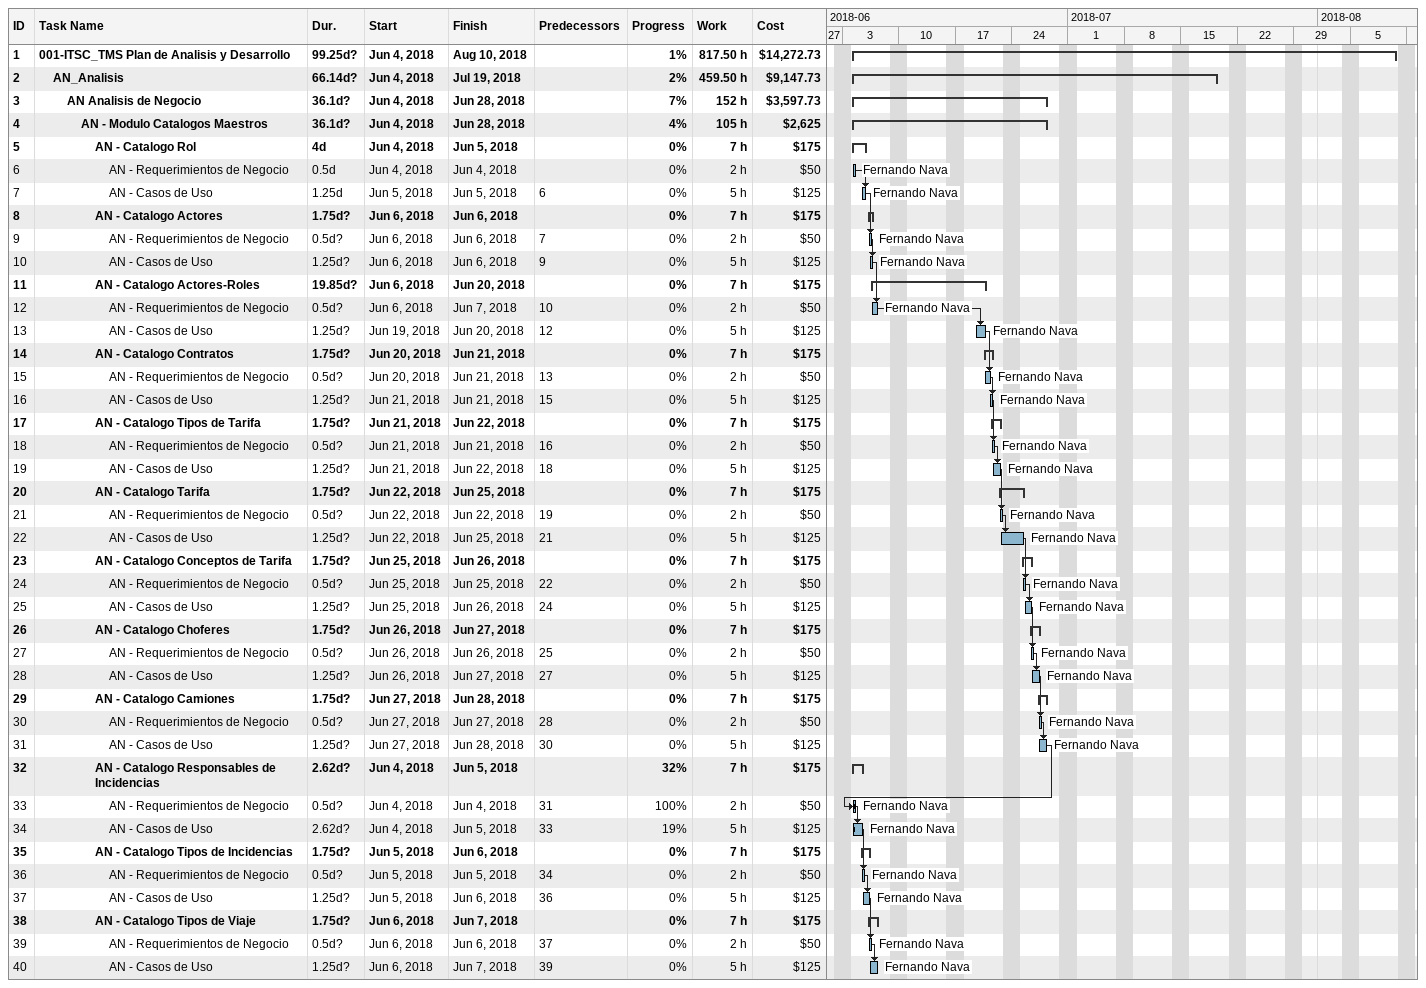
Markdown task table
| ID | Level | Task | Duration | Start | Finish | Predecessors | Resources | % complete | Work (h) | Cost ($) |
|---|---|---|---|---|---|---|---|---|---|---|
| 1 | 1 | **001-ITSC_TMS Plan de Analisis y Desarrollo** | 99.25d? | 2018-06-04 | 2018-08-10 |  |  | 1 | 817.50 | 14272.73 |
| 2 | 2 | **AN_Analisis** | 66.14d? | 2018-06-04 | 2018-07-19 |  |  | 2 | 459.50 | 9147.73 |
| 3 | 3 | **AN Analisis de Negocio** | 36.1d? | 2018-06-04 | 2018-06-28 |  |  | 7 | 152 | 3597.73 |
| 4 | 4 | **AN - Modulo Catalogos Maestros** | 36.1d? | 2018-06-04 | 2018-06-28 |  |  | 4 | 105 | 2625 |
| 5 | 5 | **AN - Catalogo Rol** | 4d | 2018-06-04 | 2018-06-05 |  |  | 0 | 7 | 175 |
| 6 | 6 | AN - Requerimientos de Negocio | 0.5d | 2018-06-04 | 2018-06-04 |  | Fernando Nava | 0 | 2 | 50 |
| 7 | 6 | AN - Casos de Uso | 1.25d | 2018-06-05 | 2018-06-05 | 6 | Fernando Nava | 0 | 5 | 125 |
| 8 | 5 | **AN - Catalogo Actores** | 1.75d? | 2018-06-06 | 2018-06-06 |  |  | 0 | 7 | 175 |
| 9 | 6 | AN - Requerimientos de Negocio | 0.5d? | 2018-06-06 | 2018-06-06 | 7 | Fernando Nava | 0 | 2 | 50 |
| 10 | 6 | AN - Casos de Uso | 1.25d? | 2018-06-06 | 2018-06-06 | 9 | Fernando Nava | 0 | 5 | 125 |
| 11 | 5 | **AN - Catalogo Actores-Roles** | 19.85d? | 2018-06-06 | 2018-06-20 |  |  | 0 | 7 | 175 |
| 12 | 6 | AN - Requerimientos de Negocio | 0.5d? | 2018-06-06 | 2018-06-07 | 10 | Fernando Nava | 0 | 2 | 50 |
| 13 | 6 | AN - Casos de Uso | 1.25d? | 2018-06-19 | 2018-06-20 | 12 | Fernando Nava | 0 | 5 | 125 |
| 14 | 5 | **AN - Catalogo Contratos** | 1.75d? | 2018-06-20 | 2018-06-21 |  |  | 0 | 7 | 175 |
| 15 | 6 | AN - Requerimientos de Negocio | 0.5d? | 2018-06-20 | 2018-06-21 | 13 | Fernando Nava | 0 | 2 | 50 |
| 16 | 6 | AN - Casos de Uso | 1.25d? | 2018-06-21 | 2018-06-21 | 15 | Fernando Nava | 0 | 5 | 125 |
| 17 | 5 | **AN - Catalogo Tipos de Tarifa** | 1.75d? | 2018-06-21 | 2018-06-22 |  |  | 0 | 7 | 175 |
| 18 | 6 | AN - Requerimientos de Negocio | 0.5d? | 2018-06-21 | 2018-06-21 | 16 | Fernando Nava | 0 | 2 | 50 |
| 19 | 6 | AN - Casos de Uso | 1.25d? | 2018-06-21 | 2018-06-22 | 18 | Fernando Nava | 0 | 5 | 125 |
| 20 | 5 | **AN - Catalogo Tarifa** | 1.75d? | 2018-06-22 | 2018-06-25 |  |  | 0 | 7 | 175 |
| 21 | 6 | AN - Requerimientos de Negocio | 0.5d? | 2018-06-22 | 2018-06-22 | 19 | Fernando Nava | 0 | 2 | 50 |
| 22 | 6 | AN - Casos de Uso | 1.25d? | 2018-06-22 | 2018-06-25 | 21 | Fernando Nava | 0 | 5 | 125 |
| 23 | 5 | **AN - Catalogo Conceptos de Tarifa** | 1.75d? | 2018-06-25 | 2018-06-26 |  |  | 0 | 7 | 175 |
| 24 | 6 | AN - Requerimientos de Negocio | 0.5d? | 2018-06-25 | 2018-06-25 | 22 | Fernando Nava | 0 | 2 | 50 |
| 25 | 6 | AN - Casos de Uso | 1.25d? | 2018-06-25 | 2018-06-26 | 24 | Fernando Nava | 0 | 5 | 125 |
| 26 | 5 | **AN - Catalogo Choferes** | 1.75d? | 2018-06-26 | 2018-06-27 |  |  | 0 | 7 | 175 |
| 27 | 6 | AN - Requerimientos de Negocio | 0.5d? | 2018-06-26 | 2018-06-26 | 25 | Fernando Nava | 0 | 2 | 50 |
| 28 | 6 | AN - Casos de Uso | 1.25d? | 2018-06-26 | 2018-06-27 | 27 | Fernando Nava | 0 | 5 | 125 |
| 29 | 5 | **AN - Catalogo Camiones** | 1.75d? | 2018-06-27 | 2018-06-28 |  |  | 0 | 7 | 175 |
| 30 | 6 | AN - Requerimientos de Negocio | 0.5d? | 2018-06-27 | 2018-06-27 | 28 | Fernando Nava | 0 | 2 | 50 |
| 31 | 6 | AN - Casos de Uso | 1.25d? | 2018-06-27 | 2018-06-28 | 30 | Fernando Nava | 0 | 5 | 125 |
| 32 | 5 | **AN - Catalogo Responsables de Incidencias** | 2.62d? | 2018-06-04 | 2018-06-05 |  |  | 32 | 7 | 175 |
| 33 | 6 | AN - Requerimientos de Negocio | 0.5d? | 2018-06-04 | 2018-06-04 | 31 | Fernando Nava | 100 | 2 | 50 |
| 34 | 6 | AN - Casos de Uso | 2.62d? | 2018-06-04 | 2018-06-05 | 33 | Fernando Nava | 19 | 5 | 125 |
| 35 | 5 | **AN - Catalogo Tipos de Incidencias** | 1.75d? | 2018-06-05 | 2018-06-06 |  |  | 0 | 7 | 175 |
| 36 | 6 | AN - Requerimientos de Negocio | 0.5d? | 2018-06-05 | 2018-06-05 | 34 | Fernando Nava | 0 | 2 | 50 |
| 37 | 6 | AN - Casos de Uso | 1.25d? | 2018-06-05 | 2018-06-06 | 36 | Fernando Nava | 0 | 5 | 125 |
| 38 | 5 | **AN - Catalogo Tipos de Viaje** | 1.75d? | 2018-06-06 | 2018-06-07 |  |  | 0 | 7 | 175 |
| 39 | 6 | AN - Requerimientos de Negocio | 0.5d? | 2018-06-06 | 2018-06-06 | 37 | Fernando Nava | 0 | 2 | 50 |
| 40 | 6 | AN - Casos de Uso | 1.25d? | 2018-06-06 | 2018-06-07 | 39 | Fernando Nava | 0 | 5 | 125 |
